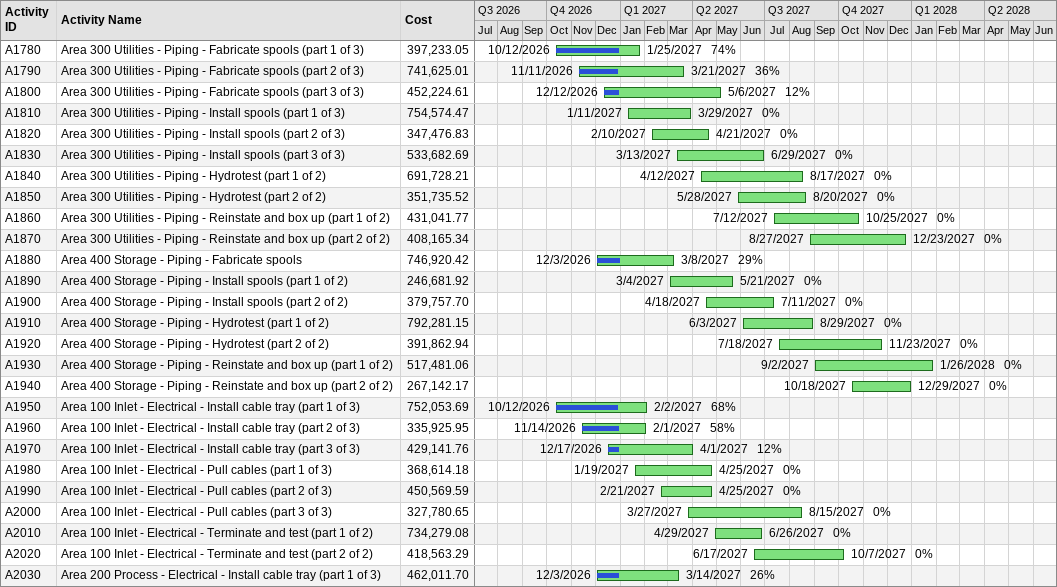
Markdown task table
| ID | Task | Start | Finish | % complete | Cost |
|---|---|---|---|---|---|
| A1780 | Area 300 Utilities - Piping - Fabricate spools (part 1 of 3) | 2026-10-12 | 2027-01-25 | 74 | 397233.05 |
| A1790 | Area 300 Utilities - Piping - Fabricate spools (part 2 of 3) | 2026-11-11 | 2027-03-21 | 36 | 741625.01 |
| A1800 | Area 300 Utilities - Piping - Fabricate spools (part 3 of 3) | 2026-12-12 | 2027-05-06 | 12 | 452224.61 |
| A1810 | Area 300 Utilities - Piping - Install spools (part 1 of 3) | 2027-01-11 | 2027-03-29 | 0 | 754574.47 |
| A1820 | Area 300 Utilities - Piping - Install spools (part 2 of 3) | 2027-02-10 | 2027-04-21 | 0 | 347476.83 |
| A1830 | Area 300 Utilities - Piping - Install spools (part 3 of 3) | 2027-03-13 | 2027-06-29 | 0 | 533682.69 |
| A1840 | Area 300 Utilities - Piping - Hydrotest (part 1 of 2) | 2027-04-12 | 2027-08-17 | 0 | 691728.21 |
| A1850 | Area 300 Utilities - Piping - Hydrotest (part 2 of 2) | 2027-05-28 | 2027-08-20 | 0 | 351735.52 |
| A1860 | Area 300 Utilities - Piping - Reinstate and box up (part 1 of 2) | 2027-07-12 | 2027-10-25 | 0 | 431041.77 |
| A1870 | Area 300 Utilities - Piping - Reinstate and box up (part 2 of 2) | 2027-08-27 | 2027-12-23 | 0 | 408165.34 |
| A1880 | Area 400 Storage - Piping - Fabricate spools | 2026-12-03 | 2027-03-08 | 29 | 746920.42 |
| A1890 | Area 400 Storage - Piping - Install spools (part 1 of 2) | 2027-03-04 | 2027-05-21 | 0 | 246681.92 |
| A1900 | Area 400 Storage - Piping - Install spools (part 2 of 2) | 2027-04-18 | 2027-07-11 | 0 | 379757.70 |
| A1910 | Area 400 Storage - Piping - Hydrotest (part 1 of 2) | 2027-06-03 | 2027-08-29 | 0 | 792281.15 |
| A1920 | Area 400 Storage - Piping - Hydrotest (part 2 of 2) | 2027-07-18 | 2027-11-23 | 0 | 391862.94 |
| A1930 | Area 400 Storage - Piping - Reinstate and box up (part 1 of 2) | 2027-09-02 | 2028-01-26 | 0 | 517481.06 |
| A1940 | Area 400 Storage - Piping - Reinstate and box up (part 2 of 2) | 2027-10-18 | 2027-12-29 | 0 | 267142.17 |
| A1950 | Area 100 Inlet - Electrical - Install cable tray (part 1 of 3) | 2026-10-12 | 2027-02-02 | 68 | 752053.69 |
| A1960 | Area 100 Inlet - Electrical - Install cable tray (part 2 of 3) | 2026-11-14 | 2027-02-01 | 58 | 335925.95 |
| A1970 | Area 100 Inlet - Electrical - Install cable tray (part 3 of 3) | 2026-12-17 | 2027-04-01 | 12 | 429141.76 |
| A1980 | Area 100 Inlet - Electrical - Pull cables (part 1 of 3) | 2027-01-19 | 2027-04-25 | 0 | 368614.18 |
| A1990 | Area 100 Inlet - Electrical - Pull cables (part 2 of 3) | 2027-02-21 | 2027-04-25 | 0 | 450569.59 |
| A2000 | Area 100 Inlet - Electrical - Pull cables (part 3 of 3) | 2027-03-27 | 2027-08-15 | 0 | 327780.65 |
| A2010 | Area 100 Inlet - Electrical - Terminate and test (part 1 of 2) | 2027-04-29 | 2027-06-26 | 0 | 734279.08 |
| A2020 | Area 100 Inlet - Electrical - Terminate and test (part 2 of 2) | 2027-06-17 | 2027-10-07 | 0 | 418563.29 |
| A2030 | Area 200 Process - Electrical - Install cable tray (part 1 of 3) | 2026-12-03 | 2027-03-14 | 26 | 462011.70 |
